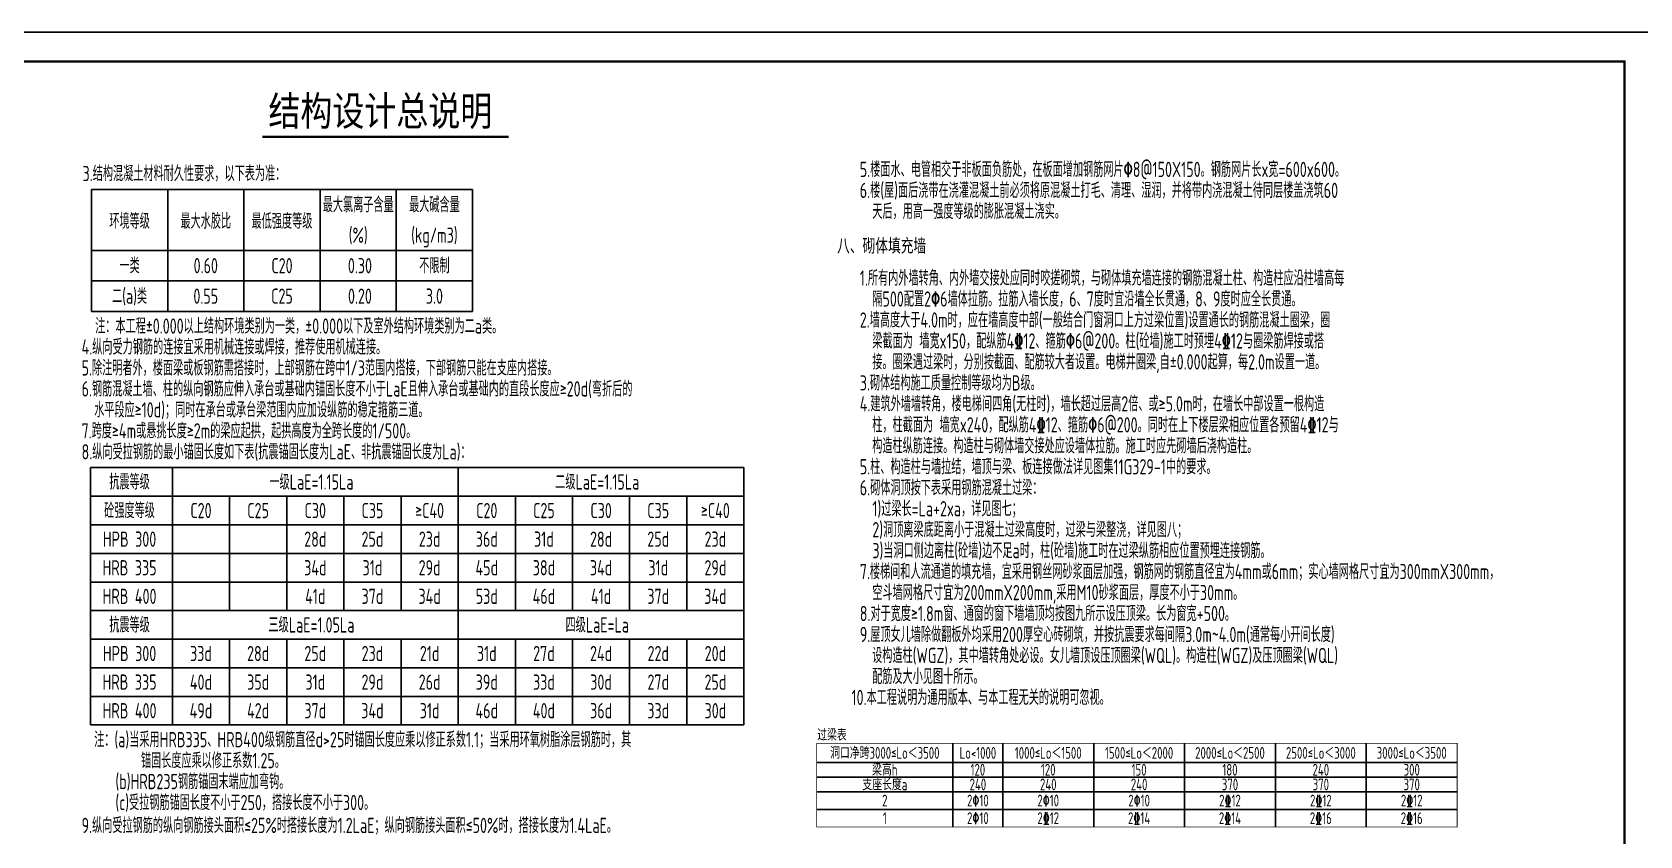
# Model space of a CAD drawing. Extents: x 1129386 to 1651949, y 463500 to 493200.
# Drawn here: x 1194890 to 1222314, y 479497 to 493200 of the extents above; entities that cross this region are included whole.
import ezdxf
from ezdxf.enums import TextEntityAlignment as Align

# ---------------------------------------------------------------- set-up
doc = ezdxf.new("R2010")
doc.units = 0
doc.header["$LTSCALE"] = 1000
doc.header["$MEASUREMENT"] = 0
for name, color, linetype in [('1', 7, 'Continuous'), ('5', 2, 'Continuous'), ('8', 8, 'Continuous')]:
    doc.layers.add(name, color=color, linetype=linetype)
doc.styles.add('-黑体', font='simhei.ttf')
doc.styles.add('TKZ1', font='', dxfattribs={"width": 0.7})
doc.styles.add('TSSD_NORM', font='Tssdeng.shx', dxfattribs={"width": 0.7, "bigfont": 'tssdchn.shx'})
doc.styles.add('TSSD_Rein', font='tssdeng.shx', dxfattribs={"width": 0.7, "bigfont": 'tssdchn.shx'})
doc.styles.get('TKZ1').set_extended_font_data('SimSun')

# ---------------------------------------------------------------- blocks, each defined once
blk = doc.blocks.new('锚固长度表格')
at = {"layer": '1'}
for p, q in [((124544, 76918), (141694, 76918)), ((124544, 76918), (124544, 70168)), ((126694, 76918), (126694, 70168)), ((134194, 76918), (134194, 70168)), ((141694, 76918), (141694, 70168)), ((124544, 76168), (141694, 76168)), ((128194, 73168), (128194, 76168)), ((128194, 73168), (128194, 76168)), ((129694, 73168), (129694, 76168)), ((129694, 73168), (129694, 76168)), ((131194, 73168), (131194, 76168)), ((131194, 73168), (131194, 76168)), ((132694, 73168), (132694, 76168)), ((132694, 73168), (132694, 76168)), ((135694, 73168), (135694, 76168)), ((135694, 73168), (135694, 76168)), ((137194, 73168), (137194, 76168)), ((137194, 73168), (137194, 76168)), ((138694, 73168), (138694, 76168)), ((138694, 73168), (138694, 76168)), ((140194, 73168), (140194, 76168)), ((140194, 73168), (140194, 76168)), ((124544, 75418), (141694, 75418)), ((124544, 74668), (141694, 74668)), ((124544, 73918), (141694, 73918)), ((124544, 73168), (141694, 73168)), ((124544, 72418), (141694, 72418)), ((128194, 72418), (128194, 70168)), ((128194, 72418), (128194, 70168)), ((129694, 72418), (129694, 70168)), ((129694, 72418), (129694, 70168)), ((131194, 72418), (131194, 70168)), ((131194, 72418), (131194, 70168)), ((132694, 72418), (132694, 70168)), ((132694, 72418), (132694, 70168)), ((135694, 72418), (135694, 70168)), ((135694, 72418), (135694, 70168)), ((137194, 72418), (137194, 70168)), ((137194, 72418), (137194, 70168)), ((138694, 72418), (138694, 70168)), ((138694, 72418), (138694, 70168)), ((140194, 72418), (140194, 70168)), ((140194, 72418), (140194, 70168)), ((124544, 71668), (141694, 71668)), ((124544, 70918), (141694, 70918)), ((124544, 70168), (141694, 70168))]:
    blk.add_line(p, q, dxfattribs=at)
at = {"layer": '1', "style": 'TSSD_Rein', "width": 0.7}
for s, p in [('抗震等级', (125569, 76543)), ('一级LaE=1.15La', (130344, 76543)), ('二级LaE=1.15La', (137844, 76543)), ('砼强度等级', (125569, 75793)), ('C20', (127444, 75793)), ('C25', (128944, 75793)), ('C30', (130444, 75793)), ('C35', (131944, 75793)), ('≥C40', (133444, 75793)), ('C20', (134944, 75793)), ('C25', (136444, 75793)), ('C30', (137944, 75793)), ('C35', (139444, 75793)), ('≥C40', (140944, 75793)), ('HPB 300', (125569, 75043)), ('28d', (130444, 75043)), ('25d', (131944, 75043)), ('23d', (133444, 75043)), ('36d', (134944, 75043)), ('31d', (136444, 75043)), ('28d', (137944, 75043)), ('25d', (139444, 75043)), ('23d', (140944, 75043)), ('HRB 335', (125569, 74293)), ('34d', (130444, 74293)), ('31d', (131944, 74293)), ('29d', (133444, 74293)), ('45d', (134944, 74293)), ('38d', (136444, 74293)), ('34d', (137944, 74293)), ('31d', (139444, 74293)), ('29d', (140944, 74293)), ('HRB 400', (125569, 73543)), ('41d', (130444, 73543)), ('37d', (131944, 73543)), ('34d', (133444, 73543)), ('53d', (134944, 73543)), ('46d', (136444, 73543)), ('41d', (137944, 73543)), ('37d', (139444, 73543)), ('34d', (140944, 73543)), ('抗震等级', (125569, 72793)), ('三级LaE=1.05La', (130344, 72793)), ('四级LaE=La', (137844, 72793)), ('HPB 300', (125569, 72043)), ('33d', (127444, 72043)), ('28d', (128944, 72043)), ('25d', (130444, 72043)), ('23d', (131944, 72043)), ('21d', (133444, 72043)), ('31d', (134944, 72043)), ('27d', (136444, 72043)), ('24d', (137944, 72043)), ('22d', (139444, 72043)), ('20d', (140944, 72043)), ('HRB 335', (125569, 71293)), ('40d', (127444, 71293)), ('35d', (128944, 71293)), ('31d', (130444, 71293)), ('29d', (131944, 71293)), ('26d', (133444, 71293)), ('39d', (134944, 71293)), ('33d', (136444, 71293)), ('30d', (137944, 71293)), ('27d', (139444, 71293)), ('25d', (140944, 71293)), ('HRB 400', (125569, 70543)), ('49d', (127444, 70543)), ('42d', (128944, 70543)), ('37d', (130444, 70543)), ('34d', (131944, 70543)), ('31d', (133444, 70543)), ('46d', (134944, 70543)), ('40d', (136444, 70543)), ('36d', (137944, 70543)), ('33d', (139444, 70543)), ('30d', (140944, 70543))]:
    blk.add_text(s, height=400, dxfattribs=at).set_placement(p, align=Align.MIDDLE_CENTER)
blk = doc.blocks.new('过梁表')
at = {"layer": '1'}
for p, q in [((182612, 70531), (182612, 67681)), ((184312, 70531), (184312, 67681)), ((187412, 70531), (187412, 67681)), ((190512, 70531), (190512, 67681)), ((193612, 70531), (193612, 67681)), ((196712, 70531), (196712, 67681)), ((177962, 69881), (199812, 69881)), ((177962, 69381), (199812, 69381)), ((177962, 68881), (199812, 68881)), ((177962, 68281), (199812, 68281))]:
    blk.add_line(p, q, dxfattribs=at)
at = {"layer": '1', "linetype": 'ByBlock', "const_width": 30}
blk.add_lwpolyline([(199812, 67681), (199812, 70531), (177962, 70531), (177962, 67681), (199812, 67681)], dxfattribs=at)
at = {"layer": '1', "style": 'TSSD_NORM', "width": 0.7}
for s, p in [('洞口净跨3000≤Lo＜3500', (180287, 70206)), ('Lo<1000', (183462, 70206)), ('1000≤Lo＜1500', (185862, 70206)), ('1500≤Lo＜2000', (188962, 70206)), ('2000≤Lo＜2500', (192062, 70206)), ('2500≤Lo＜3000', (195162, 70206)), ('3000≤Lo＜3500', (198262, 70206)), ('梁高h', (180287, 69631)), ('120', (183462, 69631)), ('120', (185862, 69631)), ('150', (188962, 69631)), ('180', (192062, 69631)), ('240', (195162, 69631)), ('300', (198262, 69631)), ('支座长度a', (180287, 69131)), ('240', (183462, 69131)), ('240', (185862, 69131)), ('240', (188962, 69131)), ('370', (192062, 69131)), ('370', (195162, 69131)), ('370', (198262, 69131)), ('2', (180287, 68581)), ('2\x8210', (183462, 68581)), ('2\x8210', (185862, 68581)), ('2\x8210', (188962, 68581)), ('2\x8412', (192062, 68581)), ('2\x8412', (195162, 68581)), ('2\x8412', (198262, 68581)), ('1', (180287, 67981)), ('2\x8210', (183462, 67981)), ('2\x8412', (185862, 67981)), ('2\x8414', (188962, 67981)), ('2\x8414', (192062, 67981)), ('2\x8416', (195162, 67981)), ('2\x8416', (198262, 67981))]:
    blk.add_text(s, height=400, dxfattribs=at).set_placement(p, align=Align.MIDDLE_CENTER)
at = {"layer": '5', "color": 2, "style": 'TKZ1', "width": 0.7}
blk.add_text('过梁表', height=350, dxfattribs=at).set_placement((177983, 70660))

msp = doc.modelspace()

# ---------------------------------------------------------------- linework, layer by layer
at = {"layer": '1'}
for p, q in [((1195901.9, 490518.7), (1202401.9, 490518.7)), ((1195901.9, 490518.7), (1195901.9, 488438.7)), ((1197201.9, 490518.7), (1197201.9, 488438.7)), ((1198501.9, 490518.7), (1198501.9, 488438.7)), ((1199801.9, 490518.7), (1199801.9, 488438.7)), ((1201101.9, 490518.7), (1201101.9, 488438.7)), ((1202401.9, 490518.7), (1202401.9, 488438.7)), ((1195901.9, 489478.7), (1202401.9, 489478.7)), ((1195901.9, 488958.7), (1202401.9, 488958.7)), ((1195901.9, 488438.7), (1202401.9, 488438.7))]:
    msp.add_line(p, q, dxfattribs=at)
at = {"layer": '1', "ltscale": 0.5}
msp.add_lwpolyline([(1180504.1, 463500.1), (1222554, 463500.1), (1222554, 493200), (1180504.1, 493200)], close=True, dxfattribs=at)
at = {"layer": '1', "const_width": 43.6}
msp.add_lwpolyline([(1198818.4, 491415), (1203019.3, 491415)], dxfattribs=at)
at = {"layer": '8', "ltscale": 0.5, "const_width": 40}
msp.add_lwpolyline([(1181754.1, 464000.1), (1222054, 464000.1), (1222054, 492700), (1181754.1, 492700)], close=True, dxfattribs=at)

# ---------------------------------------------------------------- block references
at = {"layer": '1'}
for name, p, xscale, yscale, zscale in [('锚固长度表格', (1114931.3, 435778.1), 0.6499999985098839, 0.6499999985098839, 0.6499999985098839), ('过梁表', (1119291.4, 445808.3), 0.5, 0.5, 0.5)]:
    msp.add_blockref(name, p, dxfattribs=dict(at, xscale=xscale, yscale=yscale, zscale=zscale))

# ---------------------------------------------------------------- texts
at = {"layer": '1', "color": 4, "style": '-黑体', "width": 0.8}
msp.add_text('结构设计总说明', height=500, dxfattribs=at).set_placement((1198920, 491606.8))
at = {"layer": '1', "style": 'TSSD_Rein', "width": 0.7}
for s, p in [('3.结构混凝土材料耐久性要求，以下表为准：', (1195750.2, 490659.4)), ('5.楼面水、电管相交于非板面负筋处，在板面增加钢筋网片\x828@150X150。钢筋网片长x宽=600x600。', (1209007.9, 490730.3)), ('6.楼(屋)面后浇带在浇灌混凝土前必须将原混凝土打毛、清理、湿润，并将带内浇混凝土待同层楼盖浇筑60', (1209007.9, 490372.8)), ('天后，用高一强度等级的膨胀混凝土浇实。', (1209221.7, 490015.3)), ('1.所有内外墙转角、内外墙交接处应同时咬搓砌筑，与砌体填充墙连接的钢筋混凝土柱、构造柱应沿柱墙高每', (1209007.9, 488877.8)), ('隔500配置2\x826墙体拉筋。拉筋入墙长度，6、7度时宜沿墙全长贯通，8、9度时应全长贯通。', (1209221.7, 488520.3)), ('2.墙高度大于4.0m时，应在墙高度中部(一般结合门窗洞口上方过梁位置)设置通长的钢筋混凝土圈梁，圈', (1209007.9, 488162.8)), ('注：本工程%%P0.000以上结构环境类别为一类，%%P0.000以下及室外结构环境类别为二a类。', (1195964.7, 488059.4)), ('4.纵向受力钢筋的连接宜采用机械连接或焊接，推荐使用机械连接。', (1195733.4, 487702.8)), ('梁截面为 墙宽x150，配纵筋4\x8412、箍筋\x826@200。柱(砼墙)施工时预埋4\x8412与圈梁筋焊接或搭', (1209221.7, 487805.3)), ('5.除注明者外，楼面梁或板钢筋需搭接时，上部钢筋在跨中1/3范围内搭接，下部钢筋只能在支座内搭接。', (1195733.4, 487345.3)), ('接。圈梁遇过梁时，分别按截面、配筋较大者设置。电梯井圈梁,自%%P0.000起算，每2.0m设置一道。', (1209221.7, 487447.8)), ('3.砌体结构施工质量控制等级均为B级。', (1209007.9, 487090.3)), ('6.钢筋混凝土墙、柱的纵向钢筋应伸入承台或基础内锚固长度不小于LaE且伸入承台或基础内的直段长度应≥20d(弯折后的', (1195733.4, 486987.8)), ('水平段应≥10d)；同时在承台或承台梁范围内应加设纵筋的稳定箍筋三道。', (1195947.9, 486630.3)), ('4.建筑外墙墙转角，楼电梯间四角(无柱时)，墙长超过层高2倍、或≥5.0m时，在墙长中部设置一根构造', (1209007.9, 486732.8)), ('7.跨度≥4m或悬挑长度≥2m的梁应起拱，起拱高度为全跨长度的1/500。', (1195733.4, 486272.8)), ('柱，柱截面为 墙宽x240，配纵筋4\x8412、箍筋\x826@200。同时在上下楼层梁相应位置各预留4\x8412与', (1209220.4, 486375.3)), ('构造柱纵筋连接。构造柱与砌体墙交接处应设墙体拉筋。施工时应先砌墙后浇构造柱。', (1209220.4, 486017.8)), ('8.纵向受拉钢筋的最小锚固长度如下表(抗震锚固长度为LaE、非抗震锚固长度为La)：', (1195733.4, 485915.3)), ('5.柱、构造柱与墙拉结，墙顶与梁、板连接做法详见图集11G329-1中的要求。', (1209007.9, 485660.3)), ('6.砌体洞顶按下表采用钢筋混凝土过梁：', (1209007.9, 485302.8)), ('1)过梁长=La+2xa，详见图七；', (1209222.4, 484945.3)), ('2)洞顶离梁底距离小于混凝土过梁高度时，过梁与梁整浇，详见图八；', (1209222.4, 484587.8)), ('3)当洞口侧边离柱(砼墙)边不足a时，柱(砼墙)施工时在过梁纵筋相应位置预埋连接钢筋。', (1209222.4, 484230.3)), ('7.楼梯间和人流通道的填充墙，宜采用钢丝网砂浆面层加强，钢筋网的钢筋直径宜为4mm或6mm；实心墙网格尺寸宜为300mmX300mm，', (1209007.9, 483872.8)), ('空斗墙网格尺寸宜为200mmX200mm,采用M10砂浆面层，厚度不小于30mm。', (1209222.4, 483515.3)), ('8.对于宽度≥1.8m窗、通窗的窗下墙墙顶均按图九所示设压顶梁。长为窗宽+500。', (1209007.9, 483157.8)), ('9.屋顶女儿墙除做翻板外均采用200厚空心砖砌筑，并按抗震要求每间隔3.0m~4.0m(通常每小开间长度)', (1209007.9, 482800.3)), ('设构造柱(WGZ)，其中墙转角处必设。女儿墙顶设压顶圈梁(WQL)。构造柱(WGZ)及压顶圈梁(WQL)', (1209218.5, 482442.8)), ('配筋及大小见图十所示。', (1209218.5, 482085.3)), ('10.本工程说明为通用版本、与本工程无关的说明可忽视。', (1208866.5, 481727.8)), ('注：(a)当采用HRB335、HRB400级钢筋直径d>25时锚固长度应乘以修正系数1.1；当采用环氧树脂涂层钢筋时，其', (1195947.9, 481007.8)), ('锚固长度应乘以修正系数1.25。', (1196744.9, 480650.3)), ('(b)HRB235钢筋锚固末端应加弯钩。', (1196310.7, 480292.8)), ('(c)受拉钢筋锚固长度不小于250，搭接长度不小于300。', (1196310.7, 479935.3)), ('9.纵向受拉钢筋的纵向钢筋接头面积≤25%%%时搭接长度为1.2LaE；纵向钢筋接头面积≤50%%%时，搭接长度为1.4LaE。', (1195733.4, 479545.3))]:
    msp.add_text(s, height=260, dxfattribs=at).set_placement(p)
for s, p in [('最大氯离子含量', (1200451.9, 490258.7)), ('最大碱含量', (1201751.9, 490258.7)), ('环境等级', (1196551.9, 489977.9)), ('最大水胶比', (1197851.9, 489977.9)), ('最低强度等级', (1199151.9, 489977.9)), ('(%%%)', (1200451.9, 489738.7)), ('(kg/m3)', (1201751.9, 489738.7)), ('一类', (1196551.9, 489218.7)), ('0.60', (1197851.9, 489218.7)), ('C20', (1199151.9, 489218.7)), ('0.30', (1200481.6, 489218.7)), ('不限制', (1201751.9, 489218.7)), ('二(a)类', (1196551.9, 488698.7)), ('0.55', (1197851.9, 488698.7)), ('C25', (1199151.9, 488698.7)), ('0.20', (1200481.6, 488698.7)), ('3.0', (1201751.9, 488698.7))]:
    msp.add_text(s, height=260, dxfattribs=at).set_placement(p, align=Align.MIDDLE_CENTER)
at = {"layer": '5', "style": 'TKZ1', "width": 0.7}
msp.add_text('八、砌体填充墙', height=227.5, dxfattribs=at).set_placement((1208620.6, 489447.9))

doc.saveas('drawing.dxf')
